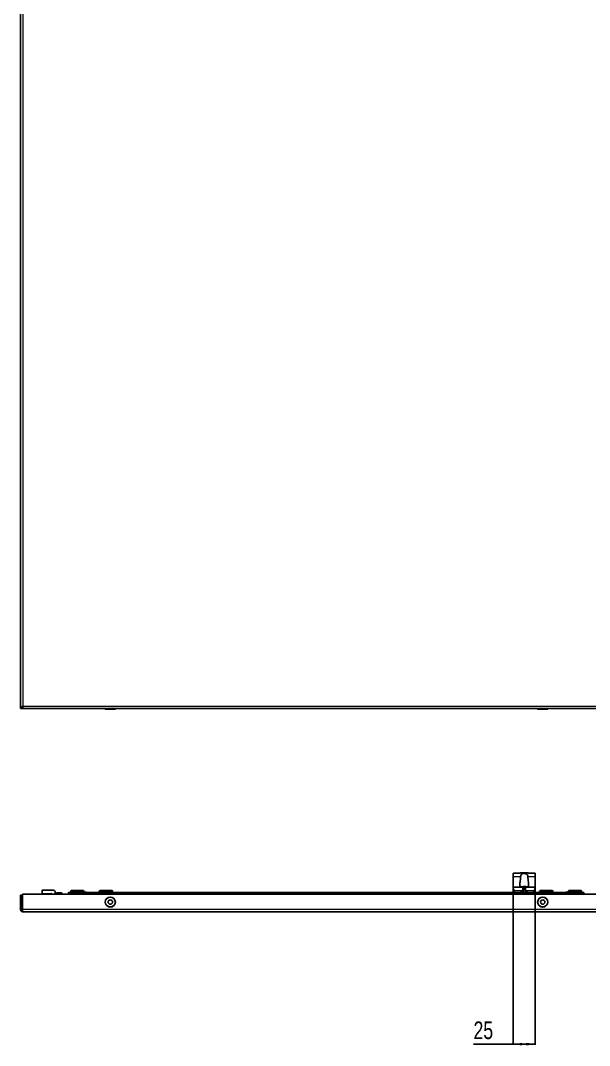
# Model space of a CAD drawing. Header units: millimetres. Extents: x -1275 to 3240, y -1281 to 1219.
# Drawn here: x 1473 to 2119, y -1281 to -118 of the extents above; entities that cross this region are included whole.
import ezdxf

# ---------------------------------------------------------------- set-up
doc = ezdxf.new("R2010")
doc.units = ezdxf.units.MM
doc.layers.add('FORMAT', color=7, linetype='Continuous')
doc.styles.add('SLDTEXTSTYLE0', font='TXT', dxfattribs={"width": 0.75})
doc.dimstyles.new('SLDDIMSTYLE0', dxfattribs={"dimtxt": 20, "dimasz": 10, "dimexe": 0, "dimexo": 0.0625, "dimgap": 5, "dimtad": 2, "dimdec": 1, "dimrnd": 1e-09, "dimzin": 12, "dimdsep": 46, "dimtxsty": 'SLDTEXTSTYLE0', "dimsah": 1, "dimcen": 0.09, "dimadec": 0, "dimazin": 3, "dimtfac": 1, "dimtofl": 0, "dimtmove": 0, "dimatfit": 3, "dimfxl": 0, "dimfrac": 2, "dimtolj": 1, "dimtzin": 12, "dimarcsym": 0})

# ---------------------------------------------------------------- blocks, each defined once
blk = doc.blocks.new('_D_11')
at = {"layer": 'FORMAT'}
for p, q in [((2032.8, -1101.5), (2032.8, -1280.7)), ((2057.8, -1101.5), (2057.8, -1280.7)), ((2032.8, -1279.7), (1987.7, -1279.7)), ((2032.8, -1279.7), (2057.8, -1279.7))]:
    blk.add_line(p, q, dxfattribs=at)
for points in [[(2032.8, -1279.7), (2042.8, -1281.3), (2042.8, -1278.2)], [(2057.8, -1279.7), (2047.8, -1278.2), (2047.8, -1281.3)]]:
    blk.add_solid(points, dxfattribs=at)
at = {"layer": 'FORMAT', "insert": (1987.7, -1254), "char_height": 20, "attachment_point": 1, "style": 'SLDTEXTSTYLE0'}
blk.add_mtext('25', dxfattribs=at)

msp = doc.modelspace()

# ---------------------------------------------------------------- linework, layer by layer
at = {"color": 7, "linetype": 'Continuous', "lineweight": 25}
for p, q in [((1473.28, -898.72), (1473.28, 456.28)), ((1473.28, -898.72), (1475.28, -898.72)), ((1475.58, -898.72), (1475.58, -897.01)), ((1475.58, -898.72), (2165.98, -898.72)), ((1569.53, -898.72), (1569.53, -899.47)), ((1578.29, -899.72), (1569.78, -899.72)), ((1580.78, -899.72), (1578.29, -899.72)), ((1581.03, -899.47), (1581.03, -898.72)), ((2060.53, -898.72), (2060.53, -899.47)), ((2071.78, -899.72), (2060.78, -899.72)), ((2072.03, -899.47), (2072.03, -898.72)), ((2032.78, -1086.15), (2032.78, -1089.98)), ((2032.78, -1101.48), (2032.78, -1089.98)), ((2039.8, -1085.59), (2034.28, -1085.59)), ((2040.69, -1085.54), (2040.16, -1085.54)), ((2049.88, -1085.48), (2040.69, -1085.48)), ((2050.39, -1085.54), (2049.88, -1085.53)), ((2056.28, -1085.59), (2050.76, -1085.59)), ((2057.78, -1086.15), (2057.78, -1089.98)), ((2057.78, -1101.48), (2057.78, -1089.98)), ((1497.78, -1108.78), (1497.78, -1105.18)), ((1497.98, -1104.98), (1511.28, -1104.98)), ((1511.28, -1104.98), (1511.2, -1105.18)), ((1511.28, -1104.98), (1512.78, -1106.48)), ((2032.78, -1102.36), (2032.78, -1101.48)), ((2032.78, -1101.48), (2046.28, -1101.48)), ((2032.78, -1107.48), (2032.78, -1102.36)), ((2037.66, -1101.38), (2037.66, -1101.48)), ((2037.8, -1101.38), (2037.8, -1101.48)), ((2037.92, -1101.38), (2037.92, -1101.48)), ((2038.73, -1101.38), (2037.92, -1101.38)), ((2038.73, -1101.38), (2038.73, -1101.48)), ((2038.88, -1101.38), (2038.88, -1101.48)), ((2039, -1101.38), (2039, -1101.48)), ((2039.33, -1101.38), (2039.33, -1101.48)), ((2039.52, -1101.38), (2039.52, -1101.48)), ((2040.05, -1101.38), (2040.05, -1101.48)), ((2040.43, -1097.27), (2040.43, -1099.85)), ((2040.53, -1101.38), (2040.53, -1101.48)), ((2040.7, -1101.38), (2040.7, -1101.48)), ((2041.16, -1101.38), (2041.16, -1101.48)), ((2041.3, -1101.38), (2041.3, -1101.48)), ((2041.42, -1101.38), (2041.42, -1101.48)), ((2041.73, -1101.38), (2041.73, -1101.48)), ((2043.01, -1101.38), (2041.89, -1101.38)), ((2043.01, -1101.38), (2043.01, -1101.48)), ((2043.15, -1101.38), (2043.15, -1101.48)), ((2043.34, -1101.38), (2043.34, -1101.48)), ((2043.35, -1101.38), (2043.35, -1101.48)), ((2043.94, -1101.38), (2043.35, -1101.38)), ((2043.77, -1100.97), (2043.77, -1100.92)), ((2043.94, -1101.38), (2043.94, -1101.48)), ((2044.84, -1101.38), (2044.26, -1101.38)), ((2044.28, -1101.48), (2046.28, -1101.48)), ((2044.28, -1105.48), (2044.28, -1101.48)), ((2044.33, -1100.88), (2044.33, -1100.85)), ((2044.84, -1101.38), (2044.84, -1101.48)), ((2044.85, -1101.38), (2044.85, -1101.48)), ((2044.85, -1101.38), (2045.03, -1101.38)), ((2045.03, -1101.38), (2045.03, -1101.48)), ((2045.03, -1101.38), (2045.03, -1101.38)), ((2045.05, -1101.38), (2045.05, -1101.48)), ((2045.2, -1101.38), (2045.2, -1101.48)), ((2046, -1101.38), (2045.2, -1101.38)), ((2045.78, -1101.15), (2045.8, -1100.85)), ((2046, -1101.15), (2046.03, -1100.92)), ((2046, -1101.38), (2046, -1101.48)), ((2046.14, -1101.38), (2046.14, -1101.48)), ((2046.26, -1101.38), (2046.26, -1101.48)), ((2046.26, -1101.41), (2046.6, -1101.41)), ((2046.28, -1101.48), (2046.28, -1105.48)), ((2046.69, -1101.38), (2046.69, -1101.48)), ((2046.78, -1101.48), (2057.78, -1101.48)), ((2046.81, -1101.38), (2046.81, -1101.48)), ((2047.18, -1101.38), (2047.18, -1101.48)), ((2047.44, -1101.38), (2047.44, -1101.48)), ((2047.56, -1101.38), (2047.56, -1101.48)), ((2047.7, -1101.38), (2047.7, -1101.48)), ((2047.82, -1101.38), (2047.82, -1101.48)), ((2048.25, -1101.38), (2048.25, -1101.48)), ((2048.28, -1101.38), (2048.25, -1101.38)), ((2048.29, -1101.38), (2048.29, -1101.48)), ((2048.32, -1101.38), (2048.32, -1101.48)), ((2048.49, -1101.38), (2048.49, -1101.48)), ((2048.83, -1101.38), (2048.83, -1101.48)), ((2049.32, -1101.38), (2049.32, -1101.48)), ((2049.52, -1101.38), (2049.52, -1101.48)), ((2049.86, -1101.38), (2049.86, -1101.48)), ((2050.02, -1101.38), (2050.02, -1101.48)), ((2051.08, -1101.38), (2050.02, -1101.38)), ((2050.13, -1099.85), (2050.13, -1097.27)), ((2051.08, -1101.38), (2051.08, -1101.48)), ((2051.39, -1101.38), (2051.39, -1101.48)), ((2051.56, -1101.38), (2051.56, -1101.48)), ((2051.93, -1101.38), (2051.93, -1101.48)), ((2052.69, -1101.38), (2051.93, -1101.38)), ((2052.69, -1101.38), (2052.69, -1101.48)), ((2057.78, -1102.36), (2057.78, -1101.48)), ((2057.78, -1102.36), (2057.78, -1107.48)), ((1473.28, -1126.88), (1473.28, -1110.48)), ((1473.28, -1110.48), (1475.28, -1110.48)), ((1475.28, -1126.88), (1475.28, -1110.48)), ((1475.58, -1126.88), (1475.58, -1109.48)), ((1475.58, -1109.48), (2165.98, -1109.48)), ((1497.78, -1108.78), (1497.78, -1109.18)), ((1497.78, -1109.48), (1497.78, -1109.18)), ((1508.58, -1108.98), (1497.98, -1108.98)), ((1508.78, -1109.48), (1508.78, -1109.18)), ((1512.78, -1106.48), (1512.58, -1106.56)), ((1512.78, -1106.48), (1512.78, -1109.48)), ((1519.68, -1107.98), (1514.28, -1107.98)), ((1514.28, -1107.98), (1514.28, -1109.48)), ((1520.28, -1108.58), (1520.28, -1109.48)), ((1527.78, -1109.48), (1527.78, -1107.78)), ((1528.08, -1107.48), (1552.48, -1107.48)), ((1530.78, -1105.48), (1530.28, -1105.98)), ((1530.28, -1105.98), (1530.28, -1107.48)), ((1545.28, -1105.98), (1530.28, -1105.98)), ((1530.78, -1105.48), (1544.78, -1105.48)), ((1532.64, -1107.28), (1532.64, -1107.48)), ((1536.45, -1107.28), (1536.45, -1107.48)), ((1536.45, -1107.28), (1537.24, -1107.28)), ((1537.24, -1107.28), (1537.24, -1107.48)), ((1537.24, -1107.28), (1539.12, -1107.28)), ((1538.58, -1107.28), (1538.58, -1107.26)), ((1539.12, -1107.28), (1539.12, -1107.48)), ((1539.12, -1107.28), (1540.17, -1107.28)), ((1540.17, -1107.28), (1540.17, -1107.48)), ((1540.17, -1107.28), (1541.57, -1107.28)), ((1541.74, -1107.26), (1541.74, -1107.48)), ((1541.83, -1107.28), (1541.83, -1107.48)), ((1541.83, -1107.28), (1543.18, -1107.28)), ((1543.18, -1107.28), (1543.18, -1107.48)), ((1543.18, -1107.28), (1545.17, -1107.28)), ((1545.28, -1105.98), (1544.78, -1105.48)), ((1545.17, -1107.28), (1545.17, -1107.48)), ((1545.17, -1107.28), (1548.13, -1107.28)), ((1545.28, -1107.28), (1545.28, -1105.98)), ((1548.13, -1107.28), (1548.13, -1107.48)), ((2087.78, -1107.48), (1552.78, -1107.48)), ((1552.78, -1107.48), (1552.78, -1107.78)), ((1552.78, -1107.78), (1552.78, -1108.43)), ((1552.78, -1108.43), (1552.78, -1109.48)), ((1563.28, -1105.48), (1562.78, -1105.98)), ((1562.78, -1105.98), (1562.78, -1107.48)), ((1577.78, -1105.98), (1562.78, -1105.98)), ((1563.28, -1105.48), (1577.28, -1105.48)), ((1577.78, -1105.98), (1577.28, -1105.48)), ((1577.78, -1107.48), (1577.78, -1105.98)), ((2044.28, -1105.48), (2044.28, -1105.51)), ((2046.28, -1105.51), (2046.28, -1105.48)), ((2063.28, -1105.48), (2062.78, -1105.98)), ((2062.78, -1105.98), (2062.78, -1107.48)), ((2077.78, -1105.98), (2062.78, -1105.98)), ((2063.28, -1105.48), (2077.28, -1105.48)), ((2077.78, -1105.98), (2077.28, -1105.48)), ((2077.78, -1107.48), (2077.78, -1105.98)), ((2087.78, -1107.48), (2087.78, -1107.78)), ((2087.78, -1108.43), (2087.78, -1107.78)), ((2087.78, -1108.43), (2087.78, -1109.48)), ((2088.08, -1107.48), (2112.48, -1107.48)), ((2092.43, -1107.28), (2092.43, -1107.48)), ((2092.43, -1107.28), (2092.78, -1107.28)), ((2092.78, -1107.28), (2092.78, -1107.48)), ((2092.78, -1107.28), (2093.03, -1107.28)), ((2093.03, -1107.28), (2093.03, -1107.48)), ((2093.03, -1107.28), (2093.14, -1107.28)), ((2093.14, -1107.28), (2093.14, -1107.48)), ((2094.17, -1107.28), (2094.17, -1107.48)), ((2094.17, -1107.28), (2094.82, -1107.28)), ((2094.84, -1107.28), (2094.84, -1107.48)), ((2094.84, -1107.28), (2095.18, -1107.28)), ((2095.18, -1107.28), (2095.18, -1107.48)), ((2095.78, -1105.48), (2095.28, -1105.98)), ((2095.28, -1105.98), (2095.28, -1107.28)), ((2110.28, -1105.98), (2095.28, -1105.98)), ((2095.78, -1105.48), (2109.78, -1105.48)), ((2098.49, -1107.48), (2098.49, -1107.26)), ((2098.63, -1107.28), (2099.41, -1107.28)), ((2099.41, -1107.28), (2099.41, -1107.48)), ((2099.41, -1107.28), (2100.2, -1107.28)), ((2100.2, -1107.28), (2100.2, -1107.48)), ((2100.2, -1107.28), (2100.69, -1107.28)), ((2100.69, -1107.28), (2100.69, -1107.48)), ((2100.69, -1107.28), (2102.08, -1107.28)), ((2101.72, -1107.26), (2101.72, -1107.28)), ((2102.08, -1107.28), (2102.08, -1107.48)), ((2102.08, -1107.28), (2103.13, -1107.28)), ((2103.13, -1107.28), (2103.13, -1107.48)), ((2104.17, -1107.28), (2104.17, -1107.48)), ((2104.17, -1107.28), (2106.14, -1107.28)), ((2106.14, -1107.28), (2106.14, -1107.48)), ((2106.14, -1107.28), (2108.13, -1107.28)), ((2108.13, -1107.28), (2108.13, -1107.48)), ((2110.28, -1105.98), (2109.78, -1105.48)), ((2110.28, -1107.48), (2110.28, -1105.98)), ((2112.78, -1107.78), (2112.78, -1109.48)), ((1473.28, -1126.88), (1475.28, -1126.88)), ((2165.68, -1129.48), (1475.88, -1129.48))]:
    msp.add_line(p, q, dxfattribs=at)
at = {"color": 8, "linetype": 'Continuous', "lineweight": 18}
for p, q in [((1475.88, 453.68), (1475.88, -896.12)), ((1475.88, -896.12), (2165.68, -896.12)), ((1569.53, -899.47), (1578.42, -899.47)), ((1578.42, -899.47), (1581.03, -899.47)), ((2060.53, -899.47), (2072.03, -899.47)), ((2041.19, -1089.98), (2032.78, -1089.98)), ((2057.78, -1089.98), (2049.37, -1089.98)), ((1497.98, -1105.18), (1497.78, -1105.18)), ((1497.98, -1104.98), (1497.98, -1105.18)), ((1497.98, -1105.18), (1497.98, -1108.78)), ((1511.2, -1105.18), (1497.98, -1105.18)), ((1512.58, -1106.56), (1511.2, -1105.18)), ((2041.89, -1101.38), (2041.89, -1101.48)), ((2043.78, -1105.48), (2043.78, -1101.48)), ((2046.78, -1101.48), (2046.78, -1105.48)), ((1497.98, -1108.78), (1497.78, -1108.78)), ((1497.98, -1109.18), (1497.78, -1109.18)), ((1497.98, -1108.78), (1508.58, -1108.78)), ((1497.98, -1108.78), (1497.98, -1108.98)), ((1497.98, -1109.18), (1497.98, -1108.98)), ((1508.58, -1109.18), (1497.98, -1109.18)), ((1497.98, -1109.18), (1497.98, -1109.48)), ((1508.58, -1108.78), (1508.58, -1108.98)), ((1508.58, -1108.98), (1508.58, -1109.18)), ((1508.58, -1109.48), (1508.58, -1109.18)), ((1508.58, -1109.18), (1508.78, -1109.18)), ((1508.98, -1109.18), (1508.78, -1109.18)), ((1508.98, -1109.18), (1508.98, -1109.48)), ((1512.58, -1109.48), (1512.58, -1106.56)), ((1519.68, -1109.48), (1519.68, -1107.98)), ((1528.08, -1107.78), (1527.78, -1107.78)), ((1528.08, -1107.48), (1528.08, -1107.78)), ((1552.48, -1107.78), (1528.08, -1107.78)), ((1528.08, -1107.78), (1528.08, -1109.48)), ((1533.87, -1107.28), (1533.87, -1107.48)), ((1552.48, -1107.48), (1552.48, -1107.78)), ((1552.48, -1109.48), (1552.48, -1107.78)), ((1552.78, -1107.78), (1552.48, -1107.78)), ((2034.28, -1105.48), (2034.28, -1107.48)), ((2034.28, -1105.48), (2043.78, -1105.48)), ((2043.42, -1105.99), (2043.55, -1106.47)), ((2043.78, -1105.51), (2043.78, -1105.48)), ((2043.78, -1105.48), (2044.28, -1105.48)), ((2043.78, -1105.51), (2044.28, -1105.51)), ((2046.28, -1105.48), (2044.28, -1105.48)), ((2046.28, -1105.48), (2046.78, -1105.48)), ((2046.28, -1105.51), (2046.78, -1105.51)), ((2046.78, -1105.48), (2046.78, -1105.51)), ((2046.78, -1105.48), (2056.28, -1105.48)), ((2047, -1106.47), (2047.14, -1105.99)), ((2056.28, -1107.48), (2056.28, -1105.48)), ((2088.08, -1107.78), (2087.78, -1107.78)), ((2088.08, -1107.78), (2088.08, -1107.48)), ((2088.08, -1107.78), (2088.08, -1109.48)), ((2112.48, -1107.78), (2088.08, -1107.78)), ((2096.91, -1107.28), (2096.91, -1107.48)), ((2112.48, -1107.48), (2112.48, -1107.78)), ((2112.48, -1109.48), (2112.48, -1107.78)), ((2112.78, -1107.78), (2112.48, -1107.78)), ((2165.98, -1126.88), (1475.58, -1126.88))]:
    msp.add_line(p, q, dxfattribs=at)
at = {"color": 7, "linetype": 'Continuous', "lineweight": 25, "flags": 128}
for points in [[(1475.58, -1115.46), (1475.42, -1115.73), (1475.28, -1115.98)], [(1475.58, -1117.88), (1475.45, -1118.37), (1475.28, -1119.98)], [(1475.28, -1119.98), (1475.45, -1121.59), (1475.58, -1122.08)], [(1475.28, -1123.98), (1475.42, -1124.23), (1475.58, -1124.5)]]:
    msp.add_lwpolyline(points, dxfattribs=at)
at = {"color": 8, "linetype": 'Continuous', "lineweight": 18, "flags": 128}
for points in [[(1475.28, -1116.67), (1475.29, -1116.65), (1475.58, -1116.06)], [(1475.58, -1123.91), (1475.29, -1123.32), (1475.28, -1123.3)]]:
    msp.add_lwpolyline(points, dxfattribs=at)
at = {"color": 7, "linetype": 'Continuous', "lineweight": 25}
for centre, radius in [((1575.28, -1118.48), 5.75), ((1575.28, -1118.48), 2.5), ((2066.28, -1118.48), 5.75), ((2066.28, -1118.48), 2.5)]:
    msp.add_circle(centre, radius, dxfattribs=at)
at = {"color": 8, "linetype": 'Continuous', "lineweight": 18}
for centre in [(1575.28, -1118.48), (2066.28, -1118.48)]:
    msp.add_circle(centre, 5.5, dxfattribs=at)
at = {"color": 7, "linetype": 'Continuous', "lineweight": 25}
for centre, radius, start, end in [((1569.78, -899.47), 0.25, 180, 270), ((1580.78, -899.47), 0.25, 270, 0), ((2060.78, -899.47), 0.25, 180, 270), ((2071.78, -899.47), 0.25, 270, 0), ((1497.98, -1105.18), 0.2, 90, 180), ((2045.28, -1108.78), 8, 100.36105, 108.44798), ((2045.27, -1108.74), 7.96, 100.89077, 108.04758), ((2042.97, -1101.78), 0.629, 75.56061, 104.43939), ((2045.35, -1107.2), 6.42, 102.43439, 110.29863), ((2044.52, -1104.63), 3.79, 92.89181, 101.41741), ((2045.03, -1108.39), 7.54, 92.0538, 98.08286), ((2044.25, -1101.38), 0.529, 72.04531, 81.62058), ((2044.55, -1105.2), 4.35, 79.33098, 87.2142), ((2046.01, -1105.2), 4.35, 92.7858, 100.66902), ((2042.03, -1101.91), 3.47, 12.23422, 16.46564), ((2045.95, -1108.42), 7.26, 85.75775, 94.24225), ((2045.53, -1108.41), 7.56, 85.34019, 87.94363), ((2046.32, -1101.45), 0.598, 99.01037, 119.47613), ((2045.16, -1103.1), 2.34, 55.39631, 68.27823), ((2046.04, -1104.63), 3.79, 78.58259, 87.10819), ((2045.28, -1108.78), 8, 70.1778, 79.63895), ((1497.98, -1108.78), 0.2, 180, 270), ((1508.58, -1109.18), 0.2, 0, 90), ((1519.68, -1108.58), 0.6, 360, 90), ((1528.08, -1107.78), 0.3, 90, 180), ((1552.48, -1107.78), 0.3, 0, 90), ((2045.28, -1112.48), 6.25, 106.01339, 126.8699), ((2043.28, -1105.51), 1, 286.01339, 0), ((2047.28, -1105.51), 1, 180, 253.98661), ((2045.28, -1112.48), 6.25, 53.1301, 73.98661), ((2088.08, -1107.78), 0.3, 90, 180), ((2112.48, -1107.78), 0.3, 0, 90)]:
    msp.add_arc(centre, radius, start, end, dxfattribs=at)
at = {"color": 8, "linetype": 'Continuous', "lineweight": 18}
for centre, radius, start, end in [((1508.58, -1109.18), 0.4, 0, 90), ((2045.28, -1112.48), 6.75, 106.01339, 132.20545), ((2043.28, -1105.51), 0.5, 286.01339, 0), ((2047.28, -1105.51), 0.5, 180, 253.98661), ((2045.28, -1112.48), 6.75, 47.79455, 73.98661)]:
    msp.add_arc(centre, radius, start, end, dxfattribs=at)
at = {"color": 7, "linetype": 'Continuous', "lineweight": 25}
for points, knots in [([(1475.88, -896.12), (1475.59, -896.3), (1474.96, -896.7), (1474.1, -897.33), (1473.42, -898.01), (1473.33, -898.48), (1473.28, -898.72)], [0, 0, 0, 0, 0.2113527, 0.4661677, 0.7210903, 1, 1, 1, 1]), ([(1475.88, -896.12), (1475.74, -896.5), (1475.52, -897.12), (1475.31, -897.98), (1475.29, -898.47), (1475.28, -898.72)], [0, 0, 0, 0, 0.4375, 0.7156903, 1, 1, 1, 1]), ([(2034.28, -1085.59), (2034.11, -1085.59), (2033.78, -1085.6), (2033.33, -1085.66), (2032.99, -1085.78), (2032.81, -1085.95), (2032.79, -1086.09), (2032.78, -1086.15)], [0, 0, 0, 0, 0.2129003, 0.4257071, 0.6406126, 0.8533821, 1, 1, 1, 1]), ([(2039.8, -1085.59), (2039.9, -1085.57), (2040.03, -1085.56), (2040.14, -1085.54), (2040.16, -1085.54)], [0, 0, 0, 0, 0.7894027, 1, 1, 1, 1]), ([(2041.19, -1089.98), (2041.13, -1090.98), (2041.02, -1093.12), (2040.51, -1095.56), (2040.45, -1096.87), (2040.43, -1097.27)], [0, 0, 0, 0, 0.3788234, 0.8122279, 1, 1, 1, 1]), ([(2041.19, -1089.98), (2041.21, -1089.57), (2041.25, -1088.74), (2041.61, -1087.64), (2042.26, -1086.84), (2043.19, -1086.35), (2044.34, -1086.1), (2045.66, -1086.06), (2047.01, -1086.23), (2048.14, -1086.7), (2048.87, -1087.5), (2049.25, -1088.53), (2049.36, -1089.39), (2049.37, -1089.88), (2049.37, -1089.98)], [0, 0, 0, 0, 0.0885051, 0.1771377, 0.2628581, 0.3446937, 0.4304853, 0.5251934, 0.6256454, 0.7239113, 0.8124944, 0.894483, 0.9789968, 1, 1, 1, 1]), ([(2050.13, -1097.27), (2050.04, -1096.36), (2049.87, -1094.5), (2049.41, -1091.9), (2049.38, -1090.37), (2049.37, -1089.98)], [0, 0, 0, 0, 0.4176682, 0.852903, 1, 1, 1, 1]), ([(2050.39, -1085.54), (2050.41, -1085.54), (2050.52, -1085.56), (2050.65, -1085.57), (2050.76, -1085.59)], [0, 0, 0, 0, 0.1619735, 1, 1, 1, 1]), ([(2057.78, -1086.15), (2057.76, -1086.07), (2057.73, -1085.91), (2057.5, -1085.74), (2057.14, -1085.64), (2056.71, -1085.59), (2056.41, -1085.59), (2056.28, -1085.59)], [0, 0, 0, 0, 0.2056827, 0.4113459, 0.6186494, 0.8323389, 1, 1, 1, 1]), ([(2032.78, -1102.36), (2032.8, -1102.53), (2032.86, -1102.95), (2033.33, -1103.9), (2033.86, -1104.79), (2034.21, -1105.36), (2034.28, -1105.48), (2034.28, -1105.48)], [0, 0, 0, 0, 0.1941403, 0.4852754, 0.8987792, 0.9967692, 1, 1, 1, 1]), ([(2037.8, -1101.38), (2037.78, -1101.38), (2037.74, -1101.38), (2037.68, -1101.38), (2037.66, -1101.38), (2037.66, -1101.38), (2037.66, -1101.38)], [0, 0, 0, 0, 0.28083562, 0.55925, 0.77918229, 1, 1, 1, 1]), ([(2037.92, -1101.38), (2037.92, -1101.38), (2037.92, -1101.38), (2037.89, -1101.38), (2037.85, -1101.38), (2037.82, -1101.38), (2037.8, -1101.38)], [0, 0, 0, 0, 0.2808879, 0.5594825, 0.7792702, 1, 1, 1, 1]), ([(2038.88, -1101.38), (2038.86, -1101.38), (2038.83, -1101.38), (2038.77, -1101.38), (2038.74, -1101.38), (2038.73, -1101.38)], [0, 0, 0, 0, 0.2806376, 0.5608768, 1, 1, 1, 1]), ([(2039, -1101.38), (2039, -1101.38), (2039, -1101.38), (2038.97, -1101.38), (2038.92, -1101.38), (2038.9, -1101.38), (2038.88, -1101.38)], [0, 0, 0, 0, 0.280941, 0.5591137, 0.7790892, 1, 1, 1, 1]), ([(2039.52, -1101.38), (2039.46, -1101.38), (2039.35, -1101.38), (2039.34, -1101.38), (2039.33, -1101.38)], [0, 0, 0, 0, 0.5593117, 1, 1, 1, 1]), ([(2040.05, -1101.38), (2039.99, -1101.38), (2039.87, -1101.38), (2039.68, -1101.38), (2039.58, -1101.38), (2039.52, -1101.38)], [0, 0, 0, 0, 0.280496, 0.560765, 1, 1, 1, 1]), ([(2040.53, -1101.38), (2040.46, -1101.38), (2040.34, -1101.38), (2040.14, -1101.38), (2040.05, -1101.38)], [0, 0, 0, 0, 0.560137, 1, 1, 1, 1]), ([(2040.43, -1099.85), (2040.47, -1100.12), (2040.56, -1100.67), (2041.34, -1101.12), (2042.34, -1101.33), (2043.11, -1101.37), (2043.39, -1101.38)], [0, 0, 0, 0, 0.2891573, 0.5794111, 0.8475326, 1, 1, 1, 1]), ([(2040.7, -1101.38), (2040.69, -1101.38), (2040.68, -1101.38), (2040.58, -1101.38), (2040.53, -1101.38)], [0, 0, 0, 0, 0.5599138, 1, 1, 1, 1]), ([(2041.3, -1101.38), (2041.28, -1101.38), (2041.24, -1101.38), (2041.18, -1101.38), (2041.16, -1101.38), (2041.16, -1101.38), (2041.16, -1101.38)], [0, 0, 0, 0, 0.2807653, 0.5591779, 0.7791749, 1, 1, 1, 1]), ([(2041.42, -1101.38), (2041.42, -1101.38), (2041.42, -1101.38), (2041.39, -1101.38), (2041.34, -1101.38), (2041.31, -1101.38), (2041.3, -1101.38)], [0, 0, 0, 0, 0.280828, 0.5594169, 0.7793931, 1, 1, 1, 1]), ([(2041.89, -1101.38), (2041.87, -1101.38), (2041.83, -1101.38), (2041.77, -1101.38), (2041.74, -1101.38), (2041.73, -1101.38), (2041.73, -1101.38)], [0, 0, 0, 0, 0.2809514, 0.5599669, 0.7794314, 1, 1, 1, 1]), ([(2043.15, -1101.38), (2043.14, -1101.38), (2043.14, -1101.38), (2043.11, -1101.38), (2043.06, -1101.38), (2043.03, -1101.38), (2043.01, -1101.38)], [0, 0, 0, 0, 0.2807125, 0.5587014, 0.7790455, 1, 1, 1, 1]), ([(2043.35, -1101.38), (2043.35, -1101.38), (2043.34, -1101.38), (2043.34, -1101.38), (2043.34, -1101.38)], [0, 0, 0, 0, 0.5600811, 1, 1, 1, 1]), ([(2043.78, -1101.48), (2043.78, -1101.48), (2043.78, -1101.48), (2043.79, -1101.48), (2043.8, -1101.48), (2043.84, -1101.48), (2043.96, -1101.48), (2044.18, -1101.48), (2044.24, -1101.48), (2044.28, -1101.48)], [0, 0, 0, 0, 0.0016702, 0.0038887, 0.0095313, 0.0343611, 0.1327508, 0.5262135, 1, 1, 1, 1]), ([(2044.12, -1101.38), (2044.1, -1101.38), (2044.05, -1101.38), (2043.98, -1101.38), (2043.96, -1101.38), (2043.94, -1101.38)], [0, 0, 0, 0, 0.2812256, 0.5615217, 1, 1, 1, 1]), ([(2044.85, -1101.38), (2044.85, -1101.38), (2044.85, -1101.38), (2044.84, -1101.38), (2044.84, -1101.38)], [0, 0, 0, 0, 0.5595043, 1, 1, 1, 1]), ([(2045.2, -1101.38), (2045.18, -1101.38), (2045.14, -1101.38), (2045.08, -1101.38), (2045.05, -1101.38), (2045.05, -1101.38), (2045.05, -1101.38)], [0, 0, 0, 0, 0.2808549, 0.5597179, 0.7795181, 1, 1, 1, 1]), ([(2046.14, -1101.38), (2046.12, -1101.38), (2046.08, -1101.38), (2046.02, -1101.38), (2046, -1101.38), (2046, -1101.38), (2046, -1101.38)], [0, 0, 0, 0, 0.2808126, 0.5590988, 0.7791702, 1, 1, 1, 1]), ([(2046.26, -1101.38), (2046.26, -1101.38), (2046.26, -1101.38), (2046.23, -1101.38), (2046.19, -1101.38), (2046.16, -1101.38), (2046.14, -1101.38)], [0, 0, 0, 0, 0.2809124, 0.5594047, 0.7791083, 1, 1, 1, 1]), ([(2046.28, -1101.48), (2046.32, -1101.48), (2046.4, -1101.48), (2046.65, -1101.48), (2046.78, -1101.48), (2046.78, -1101.48)], [0, 0, 0, 0, 0.4754612, 0.9940565, 1, 1, 1, 1]), ([(2046.69, -1101.38), (2046.67, -1101.38), (2046.63, -1101.38), (2046.58, -1101.38), (2046.55, -1101.38), (2046.55, -1101.38), (2046.55, -1101.38)], [0, 0, 0, 0, 0.2808885, 0.5590229, 0.7791551, 1, 1, 1, 1]), ([(2046.81, -1101.38), (2046.81, -1101.38), (2046.81, -1101.38), (2046.78, -1101.38), (2046.74, -1101.38), (2046.71, -1101.38), (2046.69, -1101.38)], [0, 0, 0, 0, 0.2809002, 0.5594983, 0.7791483, 1, 1, 1, 1]), ([(2047.18, -1101.38), (2047.13, -1101.38), (2047.02, -1101.38), (2046.88, -1101.38), (2046.82, -1101.38), (2046.82, -1101.38), (2046.81, -1101.38)], [0, 0, 0, 0, 0.2809352, 0.5594866, 0.7792447, 1, 1, 1, 1]), ([(2047.18, -1101.39), (2047.66, -1101.35), (2048.6, -1101.28), (2049.57, -1100.97), (2050.06, -1100.48), (2050.11, -1100.04), (2050.13, -1099.85)], [0, 0, 0, 0, 0.271204, 0.5403164, 0.8040819, 1, 1, 1, 1]), ([(2047.44, -1101.38), (2047.39, -1101.38), (2047.31, -1101.38), (2047.22, -1101.38), (2047.18, -1101.38)], [0, 0, 0, 0, 0.5594415, 1, 1, 1, 1]), ([(2047.56, -1101.38), (2047.55, -1101.38), (2047.54, -1101.38), (2047.47, -1101.38), (2047.44, -1101.38)], [0, 0, 0, 0, 0.5603128, 1, 1, 1, 1]), ([(2047.7, -1101.38), (2047.68, -1101.38), (2047.64, -1101.38), (2047.58, -1101.38), (2047.56, -1101.38), (2047.56, -1101.38), (2047.56, -1101.38)], [0, 0, 0, 0, 0.2809103, 0.559174, 0.7791663, 1, 1, 1, 1]), ([(2047.82, -1101.38), (2047.82, -1101.38), (2047.82, -1101.38), (2047.79, -1101.38), (2047.75, -1101.38), (2047.72, -1101.38), (2047.7, -1101.38)], [0, 0, 0, 0, 0.2808487, 0.55949, 0.7791576, 1, 1, 1, 1]), ([(2048.32, -1101.38), (2048.31, -1101.38), (2048.29, -1101.38), (2048.29, -1101.38), (2048.29, -1101.38)], [0, 0, 0, 0, 0.560691, 1, 1, 1, 1]), ([(2048.49, -1101.38), (2048.45, -1101.38), (2048.38, -1101.38), (2048.34, -1101.38), (2048.32, -1101.38)], [0, 0, 0, 0, 0.5595417, 1, 1, 1, 1]), ([(2048.83, -1101.38), (2048.77, -1101.38), (2048.64, -1101.38), (2048.53, -1101.38), (2048.49, -1101.38)], [0, 0, 0, 0, 0.5605138, 1, 1, 1, 1]), ([(2049.32, -1101.38), (2049.25, -1101.38), (2049.11, -1101.38), (2048.92, -1101.38), (2048.83, -1101.38)], [0, 0, 0, 0, 0.5592171, 1, 1, 1, 1]), ([(2049.52, -1101.38), (2049.52, -1101.38), (2049.5, -1101.38), (2049.38, -1101.38), (2049.32, -1101.38)], [0, 0, 0, 0, 0.56034041, 1, 1, 1, 1]), ([(2050.02, -1101.38), (2050, -1101.38), (2049.95, -1101.38), (2049.9, -1101.38), (2049.87, -1101.38), (2049.87, -1101.38), (2049.86, -1101.38)], [0, 0, 0, 0, 0.2808719, 0.5597012, 0.7793822, 1, 1, 1, 1]), ([(2051.56, -1101.38), (2051.5, -1101.38), (2051.41, -1101.38), (2051.4, -1101.38), (2051.39, -1101.38)], [0, 0, 0, 0, 0.55894749, 1, 1, 1, 1]), ([(2051.93, -1101.38), (2051.85, -1101.38), (2051.71, -1101.38), (2051.6, -1101.38), (2051.56, -1101.38)], [0, 0, 0, 0, 0.55974726, 1, 1, 1, 1]), ([(2056.28, -1105.48), (2056.28, -1105.48), (2056.35, -1105.36), (2056.7, -1104.79), (2057.23, -1103.9), (2057.7, -1102.95), (2057.76, -1102.53), (2057.78, -1102.36)], [0, 0, 0, 0, 0.0032308, 0.1012208, 0.5147246, 0.8058597, 1, 1, 1, 1]), ([(1532.64, -1107.28), (1532.82, -1107.28), (1533.16, -1107.28), (1533.65, -1107.28), (1533.87, -1107.28)], [0, 0, 0, 0, 0.5367999, 1, 1, 1, 1]), ([(1533.87, -1107.28), (1534.25, -1107.28), (1534.94, -1107.28), (1535.8, -1107.28), (1536.25, -1107.28), (1536.27, -1107.28)], [0, 0, 0, 0, 0.5224374, 0.9756494, 1, 1, 1, 1]), ([(2093.14, -1107.28), (2093.28, -1107.28), (2093.55, -1107.28), (2093.97, -1107.28), (2094.17, -1107.28)], [0, 0, 0, 0, 0.5476433, 1, 1, 1, 1]), ([(2095.18, -1107.28), (2095.51, -1107.28), (2096.14, -1107.28), (2096.67, -1107.28), (2096.91, -1107.28)], [0, 0, 0, 0, 0.5367999, 1, 1, 1, 1]), ([(2096.91, -1107.28), (2097.23, -1107.28), (2097.84, -1107.28), (2098.41, -1107.28), (2098.44, -1107.28), (2098.45, -1107.28)], [0, 0, 0, 0, 0.41567843, 0.77627748, 1, 1, 1, 1]), ([(2103.3, -1107.28), (2103.34, -1107.28), (2103.63, -1107.28), (2103.92, -1107.28), (2104.17, -1107.28)], [0, 0, 0, 0, 0.1394984, 1, 1, 1, 1]), ([(1475.28, -1126.88), (1475.31, -1127.05), (1475.35, -1127.29), (1475.56, -1127.35), (1475.62, -1127.37)], [0, 0, 0, 0, 0.7245637, 1, 1, 1, 1])]:
    msp.add_open_spline(points, degree=3, knots=knots, dxfattribs=at)
for points in [[(1475.58, -898.72), (1475.6, -898.68), (1475.65, -898.6), (1475.73, -898), (1475.8, -897.14), (1475.85, -896.46), (1475.88, -896.12)], [(1473.28, -1126.88), (1473.32, -1127.22), (1473.4, -1127.9), (1474, -1128.76), (1474.86, -1129.36), (1475.54, -1129.44), (1475.88, -1129.48)], [(1475.88, -1129.48), (1475.85, -1129.44), (1475.8, -1129.36), (1475.73, -1128.76), (1475.65, -1127.9), (1475.6, -1127.22), (1475.58, -1126.88)]]:
    msp.add_open_spline(points, degree=3, dxfattribs=at)

# ---------------------------------------------------------------- dimensions: what is measured, and where the dimension line sits
at = {"layer": 'FORMAT'}
dim = msp.add_linear_dim(base=(2057.78, -1279.74), p1=(2032.78, -1101.48), p2=(2057.78, -1101.48), angle=0, dimstyle='SLDDIMSTYLE0', dxfattribs=at)
dim.commit()
dim.dimension.update_dxf_attribs({"geometry": '_D_11', "text_midpoint": (2002.51, -1279.74), "dimtype": 160})

doc.saveas('drawing.dxf')
